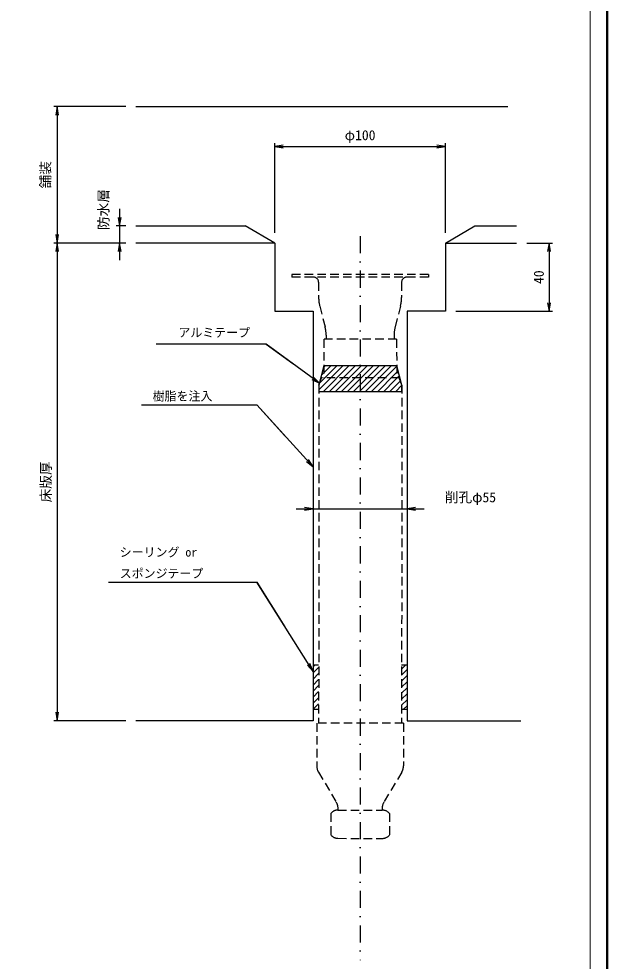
# Model space of a CAD drawing. Units: millimetres on the paper, with parts at other scales. Extents: x 0 to 1480, y 0 to 679.
# Drawn here: x 653.6 to 826, y 229.4 to 505.6 of the extents above; entities that cross this region are included whole.
import ezdxf
from ezdxf.enums import TextEntityAlignment as Align

# ---------------------------------------------------------------- set-up
doc = ezdxf.new("R2010")
doc.units = ezdxf.units.MM
doc.linetypes.add('USER1', pattern=[3.75, 2.5, -1.25])
doc.linetypes.add('USER2', pattern=[10.01, 5, -2.5, 0.01, -2.5])
for name, color, linetype, lineweight in [('D-BMK', 2, 'USER2', 25), ('D-BYP', 7, 'Continuous', 25), ('D-BYP-Strn', 7, 'USER1', 25), ('D-STR', 1, 'Continuous', 25), ('D-TTL', 2, 'Continuous', 50), ('V-nasSTD', 7, 'Continuous', 13)]:
    doc.layers.add(name, color=color, linetype=linetype, lineweight=lineweight)
doc.styles.add('ＭＳ ゴシック', font='')
doc.styles.get('ＭＳ ゴシック').set_extended_font_data('MS Gothic')

# ---------------------------------------------------------------- blocks, each defined once
blk = doc.blocks.new('open_arrow')
at = {"color": 0, "linetype": 'Continuous', "lineweight": -2}
blk.add_lwpolyline([(7.5, 1.25), (0, 0), (7.5, -1.25)], dxfattribs=at)

msp = doc.modelspace()

# ---------------------------------------------------------------- linework, layer by layer
at = {"layer": 'D-BMK'}
msp.add_line((753.621, 441.859), (753.621, 229.686), dxfattribs=at)
at = {"layer": 'D-BYP'}
for p, q in [((684.948, 479.847), (663.867, 479.847)), ((664.867, 479.847), (664.867, 439.847)), ((687.948, 479.847), (796.923, 479.847)), ((728.621, 442.847), (728.621, 469.136)), ((728.621, 468.136), (778.621, 468.136)), ((778.621, 442.847), (778.621, 469.136)), ((683.164, 449.847), (683.164, 434.847)), ((684.948, 444.847), (682.164, 444.847)), ((687.948, 444.847), (719.96, 444.847)), ((728.621, 439.847), (719.96, 444.847)), ((778.621, 439.847), (787.281, 444.847)), ((787.281, 444.847), (799.423, 444.847)), ((684.948, 439.847), (663.867, 439.847)), ((684.948, 439.847), (663.867, 439.847)), ((664.867, 439.847), (664.867, 299.847)), ((684.948, 439.847), (682.164, 439.847)), ((802.423, 439.847), (809.976, 439.847)), ((808.976, 439.847), (808.976, 419.847)), ((781.621, 419.847), (809.976, 419.847)), ((739.871, 416.847), (739.871, 360.935)), ((767.371, 416.847), (767.371, 360.935)), ((726.09, 410.254), (693.855, 410.254)), ((689.581, 392.407), (723.351, 392.407)), ((734.871, 361.935), (772.371, 361.935)), ((679.923, 340.439), (723.351, 340.439)), ((741.471, 316.093), (739.871, 316.093)), ((739.871, 315.607), (740.357, 316.093)), ((739.871, 313.839), (741.471, 315.439)), ((767.371, 316.093), (765.771, 316.093)), ((765.78, 314.999), (766.873, 316.092)), ((739.871, 312.071), (741.471, 313.671)), ((765.78, 313.231), (767.371, 314.822)), ((765.78, 311.464), (767.371, 313.055)), ((739.871, 310.303), (741.471, 311.903)), ((739.871, 308.535), (741.471, 310.135)), ((765.78, 309.696), (767.371, 311.287)), ((765.78, 307.928), (767.371, 309.519)), ((739.871, 306.768), (741.471, 308.368)), ((739.871, 305), (741.471, 306.6)), ((765.78, 306.16), (767.371, 307.751)), ((739.871, 303.232), (741.471, 304.832)), ((765.78, 304.393), (767.371, 305.983)), ((766.246, 303.092), (767.371, 304.216)), ((741.471, 303.093), (739.871, 303.093)), ((767.371, 303.093), (765.771, 303.093)), ((684.948, 299.847), (663.867, 299.847))]:
    msp.add_line(p, q, dxfattribs=at)
at = {"layer": 'D-BYP', "color": 4}
for p, q in [((741.556, 396.842), (748.59, 403.876)), ((741.689, 398.742), (746.823, 403.876)), ((742.315, 401.136), (745.055, 403.876)), ((742.858, 396.376), (750.358, 403.876)), ((742.941, 403.53), (743.287, 403.876)), ((744.626, 396.376), (752.126, 403.876)), ((746.394, 396.376), (753.894, 403.876)), ((748.161, 396.376), (755.661, 403.876)), ((749.929, 396.376), (757.429, 403.876)), ((751.697, 396.376), (759.197, 403.876)), ((753.465, 396.376), (760.965, 403.876)), ((755.233, 396.376), (762.733, 403.876)), ((763.675, 403.051), (764.406, 403.782)), ((757, 396.376), (763.675, 403.051)), ((758.768, 396.376), (763.675, 401.283)), ((763.675, 401.283), (764.773, 402.38)), ((763.675, 399.515), (765.139, 400.979)), ((760.536, 396.376), (763.675, 399.515)), ((762.304, 396.376), (763.675, 397.748)), ((763.675, 397.748), (765.505, 399.578)), ((764.071, 396.376), (765.856, 398.161)), ((765.839, 396.376), (765.856, 396.393))]:
    msp.add_line(p, q, dxfattribs=at)
at = {"layer": 'D-BYP'}
for points in [[(741.738, 398.734), (726.09, 410.254), (733.914, 404.494)], [(739.871, 374.264), (723.351, 392.407), (731.611, 383.336)], [(739.871, 314.282), (723.351, 340.439), (731.611, 327.361)]]:
    msp.add_lwpolyline(points, dxfattribs=at)
msp.add_lwpolyline([(764.381, 403.876), (743.031, 403.876), (741.556, 398.236), (741.556, 396.376), (765.856, 396.376), (765.856, 398.236)], close=True, dxfattribs=at)
at = {"layer": 'D-BYP-Strn'}
for p, q in [((733.621, 430.647), (733.621, 429.847)), ((773.621, 430.647), (733.621, 430.647)), ((773.621, 429.847), (733.621, 429.847)), ((741.471, 428.347), (741.471, 423.847)), ((765.771, 428.347), (765.771, 423.847)), ((773.621, 430.647), (773.621, 429.847)), ((741.784, 421.387), (743.357, 415.307)), ((765.457, 421.387), (763.884, 415.307)), ((764.296, 411.647), (742.946, 411.647)), ((742.946, 411.647), (743.031, 400.335)), ((743.671, 412.847), (743.671, 411.647)), ((763.571, 412.847), (763.571, 411.647)), ((764.296, 411.647), (764.381, 400.335)), ((741.556, 398.236), (741.471, 299.097)), ((741.556, 398.236), (742.32, 400.335)), ((765.092, 400.335), (742.32, 400.335)), ((765.856, 398.236), (765.092, 400.335)), ((765.856, 398.236), (765.771, 299.097)), ((740.921, 299.097), (740.921, 286.597)), ((766.321, 299.097), (740.921, 299.097)), ((766.321, 299.097), (766.321, 286.597)), ((741.432, 284.738), (746.659, 275.956)), ((765.809, 284.738), (760.582, 275.956)), ((747.121, 273.671), (760.075, 273.646)), ((745.021, 272.672), (745.021, 266.372)), ((762.221, 272.672), (762.221, 266.372)), ((747.121, 265.374), (760.075, 265.346))]:
    msp.add_line(p, q, dxfattribs=at)
for centre, radius, start, end in [((739.971, 428.347), 1.5, 0, 90), ((767.271, 428.347), 1.5, 90, 180), ((751.289, 423.847), 9.818, 180, 194.51106), ((755.952, 423.847), 9.818, 345.48894, 0), ((733.852, 412.847), 9.818, 0, 14.51106), ((773.389, 412.847), 9.818, 165.48894, 180), ((744.556, 286.597), 3.635, 180, 210.76272), ((762.686, 286.597), 3.635, 329.23728, 0), ((747.216, 270.761), 2.911, 91.88676, 138.96971), ((743.536, 274.097), 3.635, 353.26006, 30.76272), ((763.706, 274.097), 3.635, 149.23728, 187.13687), ((760.075, 270.735), 2.911, 41.03029, 90), ((747.216, 268.283), 2.911, 221.03029, 268.11324), ((760.075, 268.256), 2.911, 270, 318.96971)]:
    msp.add_arc(centre, radius, start, end, dxfattribs=at)
at = {"layer": 'D-STR'}
for p, q in [((728.621, 439.847), (687.948, 439.847)), ((728.621, 439.847), (728.621, 419.847)), ((778.621, 439.847), (799.423, 439.847)), ((778.621, 439.847), (778.621, 419.847)), ((728.621, 419.847), (739.871, 419.847)), ((739.871, 419.847), (739.871, 299.847)), ((767.371, 419.847), (767.371, 299.847)), ((778.621, 419.847), (767.371, 419.847)), ((739.871, 299.847), (687.948, 299.847)), ((767.371, 299.847), (800.673, 299.847))]:
    msp.add_line(p, q, dxfattribs=at)
at = {"layer": 'D-TTL'}
msp.add_lwpolyline([(15, 15), (826, 15), (826, 579), (15, 579)], close=True, dxfattribs=at)
at = {"layer": 'V-nasSTD'}
msp.add_lwpolyline([(20, 20), (20, 574), (821, 574), (821, 20)], close=True, dxfattribs=at)

# ---------------------------------------------------------------- block references
at = {"layer": 'D-BYP', "xscale": 0.333, "yscale": 0.333}
for p, rotation in [((664.867, 479.847), 270), ((778.621, 468.136), 180), ((683.164, 444.847), 90), ((664.867, 439.847), 90), ((664.867, 439.847), 270), ((683.164, 439.847), 270), ((808.976, 439.847), 270), ((808.976, 419.847), 90), ((741.738, 398.734), 143.6), ((739.871, 374.264), 132.3), ((739.871, 361.935), 180), ((739.871, 314.282), 122.3), ((664.867, 299.847), 90)]:
    msp.add_blockref('open_arrow', p, dxfattribs=dict(at, rotation=rotation))
for p in [(728.621, 468.136), (767.371, 361.935)]:
    msp.add_blockref('open_arrow', p, dxfattribs=at)

# ---------------------------------------------------------------- texts
at = {"layer": 'D-BYP', "style": 'ＭＳ ゴシック'}
for s, height, p in [('φ100', 2.933, (753.621, 471.461)), ('アルミテープ', 2.566, (710.88, 413.588)), ('削孔φ55', 2.933, (785.952, 365.351))]:
    msp.add_text(s, height=height, dxfattribs=at).set_placement(p, align=Align.MIDDLE_CENTER)
for s, p in [('舗装', (661.4, 459.847)), ('防水層', (678.428, 449.677)), ('40', (805.976, 429.847)), ('床版厚', (661.553, 369.847))]:
    msp.add_text(s, height=2.933, rotation=90, dxfattribs=at).set_placement(p, align=Align.MIDDLE_CENTER)
for s, p in [('樹脂を注入', (692.846, 392.907)), ('シーリング or', (683.188, 347.17)), ('スポンジテープ', (683.188, 340.939))]:
    msp.add_text(s, height=2.566, dxfattribs=at).set_placement(p, align=Align.BOTTOM_LEFT)

doc.saveas('drawing.dxf')
